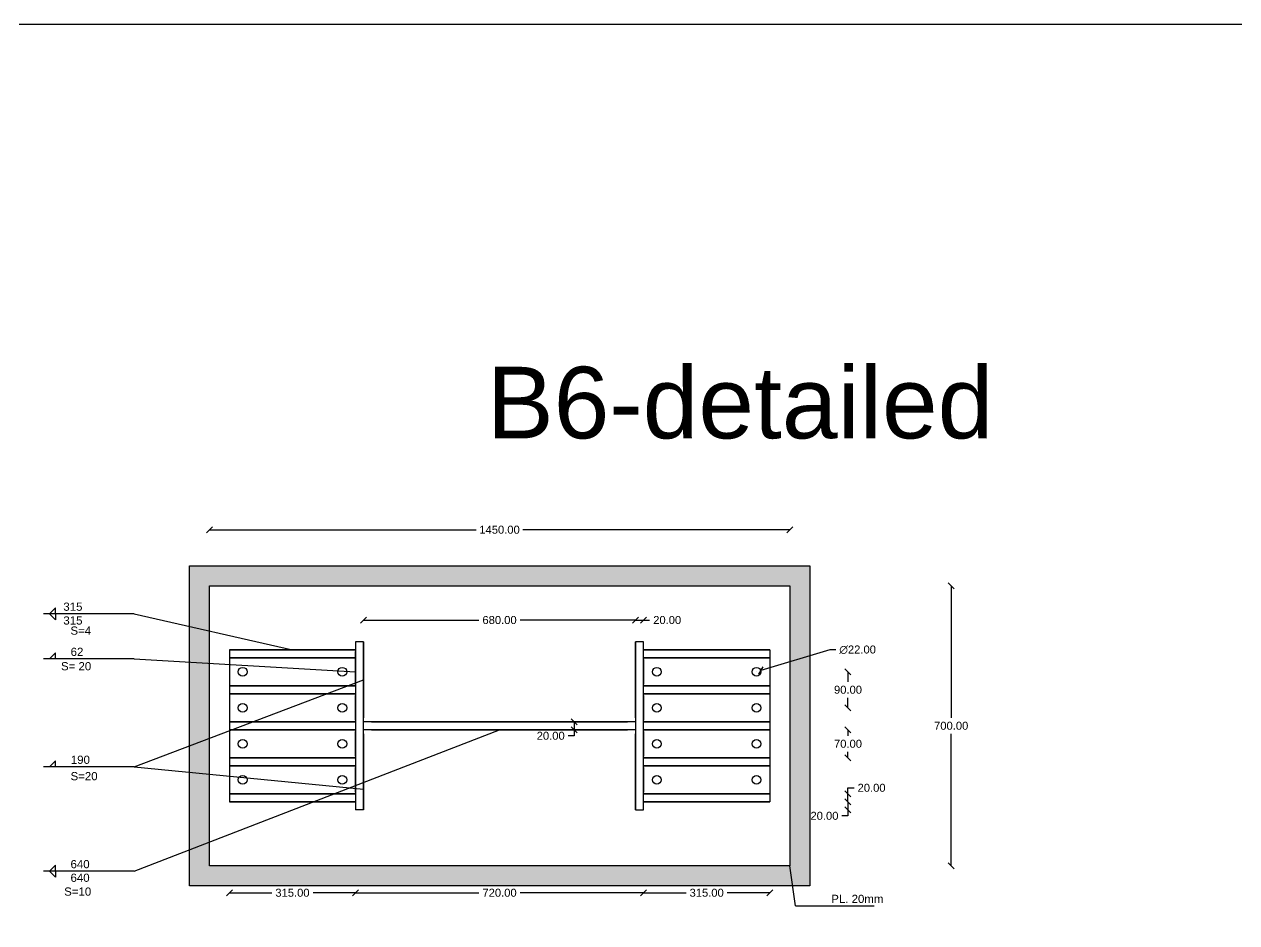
# Model space of a CAD drawing. Header units: inches. Extents: x -15 to 1885144, y -42615 to 866270.
# Drawn here: x 943350 to 946380, y 44972 to 47218 of the extents above; entities that cross this region are included whole.
import ezdxf

# ---------------------------------------------------------------- set-up
doc = ezdxf.new("R2010")
doc.units = ezdxf.units.IN
doc.header["$LTSCALE"] = 100
doc.header["$MEASUREMENT"] = 0
doc.linetypes.add('dash line', pattern=[30, 12, -18])
for name, color, linetype in [('bolt', 1, 'Continuous'), ('pedestal', 9, 'Continuous'), ('sections', 3, 'Continuous'), ('sections Dimensions', 6, 'Continuous'), ('text', 3, 'Continuous')]:
    doc.layers.add(name, color=color, linetype=linetype)
doc.layers.add('weld', color=2, linetype='Continuous', lineweight=35)
doc.styles.get("Standard").update_dxf_attribs({"font": 'arial.ttf'})
doc.dimstyles.new('connections', dxfattribs={"dimtxt": 20, "dimasz": 15, "dimexe": 0.0625, "dimexo": 0.0625, "dimgap": 10, "dimtad": 0, "dimtih": 1, "dimtoh": 1, "dimzin": 0, "dimdsep": 46, "dimtxsty": 'Standard', "dimblk": 'OBLIQUE', "dimcen": 0.09, "dimse1": 1, "dimse2": 1, "dimclrd": 256, "dimclre": 256, "dimclrt": 256, "dimadec": 0, "dimazin": 0, "dimtfac": 1, "dimtofl": 0, "dimtmove": 0, "dimatfit": 3, "dimfxl": 1, "dimtfillclr": 256, "dimtolj": 1, "dimtzin": 0, "dimlwe": -1, "dimarcsym": 0})

# ---------------------------------------------------------------- blocks, each defined once
blk = doc.blocks.new('_Oblique')
at = {"color": 0, "linetype": 'ByBlock', "lineweight": -2}
blk.add_line((-0.5, -0.5), (0.5, 0.5), dxfattribs=at)
blk = doc.blocks.new('*D559')
at = {"layer": 'Defpoints', "color": 0, "transparency": 16777216}
for p in [(944538.1, 45474.6), (944538.1, 45454.6), (944724.8, 45454.6)]:
    blk.add_point(p, dxfattribs=at)
at = {"layer": 'sections Dimensions', "lineweight": -2, "transparency": 16777216}
for p, q in [((944724.8, 45474.6), (944724.8, 45454.6)), ((944724.8, 45454.6), (944724.8, 45439.6)), ((944724.8, 45439.6), (944709.8, 45439.6))]:
    blk.add_line(p, q, dxfattribs=at)
at = {"layer": 'sections Dimensions', "lineweight": -2, "transparency": 16777216, "xscale": 15, "yscale": 15, "zscale": 15}
for p, rotation in [((944724.8, 45474.6), 90), ((944724.8, 45454.6), 270)]:
    blk.add_blockref('_Oblique', p, dxfattribs=dict(at, rotation=rotation))
at = {"layer": 'sections Dimensions', "transparency": 16777216, "insert": (944665.9, 45439.6), "char_height": 20, "attachment_point": 5}
blk.add_mtext('\\A1;20.00', dxfattribs=at)
blk = doc.blocks.new('*U562')
at = {"layer": 'bolt'}
for centre in [(-124.5, 0), (124.5, 0)]:
    blk.add_circle(centre, 11, dxfattribs=at)
blk = doc.blocks.new('*U563')
at = {"layer": 'bolt', "color": 0, "linetype": 'ByBlock', "lineweight": -2, "transparency": 16777216}
for p in [(0, 0), (1035, 0), (0, -90), (1035, -90), (0, -180), (1035, -180), (0, -270), (1035, -270)]:
    blk.add_blockref('*U562', p, dxfattribs=at)
blk = doc.blocks.new('*D564')
at = {"layer": 'Defpoints', "color": 0, "linetype": 'ByBlock', "transparency": 16777216}
for p in [(945263.1, 45954.5), (943813.1, 45814.6), (945263.1, 45814.6)]:
    blk.add_point(p, dxfattribs=at)
at = {"layer": 'sections Dimensions', "lineweight": -2, "transparency": 16777216}
for p, q in [((943813.1, 45954.5), (944479.8, 45954.5)), ((945263.1, 45954.5), (944596.4, 45954.5))]:
    blk.add_line(p, q, dxfattribs=at)
at = {"layer": 'sections Dimensions', "linetype": 'ByBlock', "lineweight": -2, "transparency": 16777216, "xscale": 15, "yscale": 15, "zscale": 15, "rotation": 180}
blk.add_blockref('_Oblique', (943813.1, 45954.5), dxfattribs=at)
at = {"layer": 'sections Dimensions', "linetype": 'ByBlock', "lineweight": -2, "transparency": 16777216, "xscale": 15, "yscale": 15, "zscale": 15}
blk.add_blockref('_Oblique', (945263.1, 45954.5), dxfattribs=at)
at = {"layer": 'sections Dimensions', "linetype": 'ByBlock', "transparency": 16777216, "insert": (944538.1, 45954.5), "char_height": 20, "attachment_point": 5}
blk.add_mtext('\\A1;1450.00', dxfattribs=at)
blk = doc.blocks.new('*D565')
at = {"layer": 'Defpoints', "color": 0, "linetype": 'ByBlock', "transparency": 16777216}
for p in [(943813.1, 45814.6), (945666.7, 45814.6), (943813.1, 45114.6)]:
    blk.add_point(p, dxfattribs=at)
at = {"layer": 'sections Dimensions', "lineweight": -2, "transparency": 16777216}
for p, q in [((945666.7, 45814.6), (945666.7, 45484.8)), ((945666.7, 45114.6), (945666.7, 45444.4))]:
    blk.add_line(p, q, dxfattribs=at)
at = {"layer": 'sections Dimensions', "linetype": 'ByBlock', "lineweight": -2, "transparency": 16777216, "xscale": 15, "yscale": 15, "zscale": 15}
for p, rotation in [((945666.7, 45814.6), 90), ((945666.7, 45114.6), 270)]:
    blk.add_blockref('_Oblique', p, dxfattribs=dict(at, rotation=rotation))
at = {"layer": 'sections Dimensions', "linetype": 'ByBlock', "transparency": 16777216, "insert": (945666.7, 45464.6), "char_height": 20, "attachment_point": 5}
blk.add_mtext('\\A1;700.00', dxfattribs=at)
blk = doc.blocks.new('*D566')
at = {"layer": 'Defpoints', "color": 0, "linetype": 'ByBlock', "transparency": 16777216}
for p in [(944898.1, 45728.8), (944878.1, 45674.6), (944898.1, 45674.6)]:
    blk.add_point(p, dxfattribs=at)
at = {"layer": 'sections Dimensions', "lineweight": -2, "transparency": 16777216}
for p, q in [((944878.1, 45728.8), (944898.1, 45728.8)), ((944898.1, 45728.8), (944913.1, 45728.8))]:
    blk.add_line(p, q, dxfattribs=at)
at = {"layer": 'sections Dimensions', "linetype": 'ByBlock', "lineweight": -2, "transparency": 16777216, "xscale": 15, "yscale": 15, "zscale": 15, "rotation": 180}
blk.add_blockref('_Oblique', (944878.1, 45728.8), dxfattribs=at)
at = {"layer": 'sections Dimensions', "linetype": 'ByBlock', "lineweight": -2, "transparency": 16777216, "xscale": 15, "yscale": 15, "zscale": 15}
blk.add_blockref('_Oblique', (944898.1, 45728.8), dxfattribs=at)
at = {"layer": 'sections Dimensions', "linetype": 'ByBlock', "transparency": 16777216, "insert": (944957, 45728.8), "char_height": 20, "attachment_point": 5}
blk.add_mtext('\\A1;20.00', dxfattribs=at)
blk = doc.blocks.new('*D567')
at = {"layer": 'Defpoints', "color": 0, "linetype": 'ByBlock', "transparency": 16777216}
for p in [(944198.1, 45728.8), (944198.1, 45474.6), (944878.1, 45474.6)]:
    blk.add_point(p, dxfattribs=at)
at = {"layer": 'sections Dimensions', "lineweight": -2, "transparency": 16777216}
for p, q in [((944198.1, 45728.8), (944486.6, 45728.8)), ((944878.1, 45728.8), (944589.6, 45728.8))]:
    blk.add_line(p, q, dxfattribs=at)
at = {"layer": 'sections Dimensions', "linetype": 'ByBlock', "lineweight": -2, "transparency": 16777216, "xscale": 15, "yscale": 15, "zscale": 15, "rotation": 180}
blk.add_blockref('_Oblique', (944198.1, 45728.8), dxfattribs=at)
at = {"layer": 'sections Dimensions', "linetype": 'ByBlock', "lineweight": -2, "transparency": 16777216, "xscale": 15, "yscale": 15, "zscale": 15}
blk.add_blockref('_Oblique', (944878.1, 45728.8), dxfattribs=at)
at = {"layer": 'sections Dimensions', "linetype": 'ByBlock', "transparency": 16777216, "insert": (944538.1, 45728.8), "char_height": 20, "attachment_point": 5}
blk.add_mtext('\\A1;680.00', dxfattribs=at)
blk = doc.blocks.new('*D568')
at = {"layer": 'Defpoints', "color": 0, "linetype": 'ByBlock', "transparency": 16777216}
for p in [(944178.1, 45254.6), (944898.1, 45254.6), (944898.1, 45047.3)]:
    blk.add_point(p, dxfattribs=at)
at = {"layer": 'sections Dimensions', "lineweight": -2, "transparency": 16777216}
for p, q in [((944178.1, 45047.3), (944486.7, 45047.3)), ((944898.1, 45047.3), (944589.5, 45047.3))]:
    blk.add_line(p, q, dxfattribs=at)
at = {"layer": 'sections Dimensions', "linetype": 'ByBlock', "lineweight": -2, "transparency": 16777216, "xscale": 15, "yscale": 15, "zscale": 15, "rotation": 180}
blk.add_blockref('_Oblique', (944178.1, 45047.3), dxfattribs=at)
at = {"layer": 'sections Dimensions', "linetype": 'ByBlock', "lineweight": -2, "transparency": 16777216, "xscale": 15, "yscale": 15, "zscale": 15}
blk.add_blockref('_Oblique', (944898.1, 45047.3), dxfattribs=at)
at = {"layer": 'sections Dimensions', "linetype": 'ByBlock', "transparency": 16777216, "insert": (944538.1, 45047.3), "char_height": 20, "attachment_point": 5}
blk.add_mtext('\\A1;720.00', dxfattribs=at)
blk = doc.blocks.new('*D569')
at = {"layer": 'Defpoints', "color": 0, "linetype": 'ByBlock', "transparency": 16777216}
for p in [(943863.1, 45274.6), (944178.1, 45274.6), (944178.1, 45047.3)]:
    blk.add_point(p, dxfattribs=at)
at = {"layer": 'sections Dimensions', "lineweight": -2, "transparency": 16777216}
for p, q in [((943863.1, 45047.3), (943969.1, 45047.3)), ((944178.1, 45047.3), (944072.1, 45047.3))]:
    blk.add_line(p, q, dxfattribs=at)
at = {"layer": 'sections Dimensions', "linetype": 'ByBlock', "lineweight": -2, "transparency": 16777216, "xscale": 15, "yscale": 15, "zscale": 15, "rotation": 180}
blk.add_blockref('_Oblique', (943863.1, 45047.3), dxfattribs=at)
at = {"layer": 'sections Dimensions', "linetype": 'ByBlock', "lineweight": -2, "transparency": 16777216, "xscale": 15, "yscale": 15, "zscale": 15}
blk.add_blockref('_Oblique', (944178.1, 45047.3), dxfattribs=at)
at = {"layer": 'sections Dimensions', "linetype": 'ByBlock', "transparency": 16777216, "insert": (944020.6, 45047.3), "char_height": 20, "attachment_point": 5}
blk.add_mtext('\\A1;315.00', dxfattribs=at)
blk = doc.blocks.new('*D570')
at = {"layer": 'Defpoints', "color": 0, "linetype": 'ByBlock', "transparency": 16777216}
for p in [(944898.1, 45274.6), (944898.1, 45254.6), (945408.8, 45254.6)]:
    blk.add_point(p, dxfattribs=at)
at = {"layer": 'sections Dimensions', "lineweight": -2, "transparency": 16777216}
for p, q in [((945408.8, 45274.6), (945408.8, 45254.6)), ((945408.8, 45239.6), (945393.8, 45239.6)), ((945408.8, 45254.6), (945408.8, 45239.6))]:
    blk.add_line(p, q, dxfattribs=at)
at = {"layer": 'sections Dimensions', "linetype": 'ByBlock', "lineweight": -2, "transparency": 16777216, "xscale": 15, "yscale": 15, "zscale": 15}
for p, rotation in [((945408.8, 45274.6), 90), ((945408.8, 45254.6), 270)]:
    blk.add_blockref('_Oblique', p, dxfattribs=dict(at, rotation=rotation))
at = {"layer": 'sections Dimensions', "linetype": 'ByBlock', "transparency": 16777216, "insert": (945350, 45239.6), "char_height": 20, "attachment_point": 5}
blk.add_mtext('\\A1;20.00', dxfattribs=at)
blk = doc.blocks.new('*D571')
at = {"layer": 'Defpoints', "color": 0, "linetype": 'ByBlock', "transparency": 16777216}
for p in [(945213.1, 45294.6), (945213.1, 45274.6), (945408.8, 45294.6)]:
    blk.add_point(p, dxfattribs=at)
at = {"layer": 'sections Dimensions', "lineweight": -2, "transparency": 16777216}
for p, q in [((945408.8, 45294.6), (945408.8, 45309.6)), ((945408.8, 45309.6), (945423.8, 45309.6)), ((945408.8, 45274.6), (945408.8, 45294.6))]:
    blk.add_line(p, q, dxfattribs=at)
at = {"layer": 'sections Dimensions', "linetype": 'ByBlock', "lineweight": -2, "transparency": 16777216, "xscale": 15, "yscale": 15, "zscale": 15}
for p, rotation in [((945408.8, 45294.6), 90), ((945408.8, 45274.6), 270)]:
    blk.add_blockref('_Oblique', p, dxfattribs=dict(at, rotation=rotation))
at = {"layer": 'sections Dimensions', "linetype": 'ByBlock', "transparency": 16777216, "insert": (945467.7, 45309.6), "char_height": 20, "attachment_point": 5}
blk.add_mtext('\\A1;20.00', dxfattribs=at)
blk = doc.blocks.new('*D572')
at = {"layer": 'Defpoints', "color": 0, "linetype": 'ByBlock', "transparency": 16777216}
for p in [(945213.1, 45454.6), (945408.8, 45454.6), (945213.1, 45384.6)]:
    blk.add_point(p, dxfattribs=at)
at = {"layer": 'sections Dimensions', "lineweight": -2, "transparency": 16777216}
for p, q in [((945408.8, 45454.6), (945408.8, 45439.8)), ((945408.8, 45384.6), (945408.8, 45399.4))]:
    blk.add_line(p, q, dxfattribs=at)
at = {"layer": 'sections Dimensions', "linetype": 'ByBlock', "lineweight": -2, "transparency": 16777216, "xscale": 15, "yscale": 15, "zscale": 15}
for p, rotation in [((945408.8, 45454.6), 90), ((945408.8, 45384.6), 270)]:
    blk.add_blockref('_Oblique', p, dxfattribs=dict(at, rotation=rotation))
at = {"layer": 'sections Dimensions', "linetype": 'ByBlock', "transparency": 16777216, "insert": (945408.8, 45419.6), "char_height": 20, "attachment_point": 5}
blk.add_mtext('\\A1;70.00', dxfattribs=at)
blk = doc.blocks.new('*D573')
at = {"layer": 'Defpoints', "color": 0, "linetype": 'ByBlock', "transparency": 16777216}
for p in [(945180.1, 45599.6), (945408.8, 45599.6), (945180.1, 45509.6)]:
    blk.add_point(p, dxfattribs=at)
at = {"layer": 'sections Dimensions', "lineweight": -2, "transparency": 16777216}
for p, q in [((945408.8, 45599.6), (945408.8, 45574.8)), ((945408.8, 45509.6), (945408.8, 45534.4))]:
    blk.add_line(p, q, dxfattribs=at)
at = {"layer": 'sections Dimensions', "linetype": 'ByBlock', "lineweight": -2, "transparency": 16777216, "xscale": 15, "yscale": 15, "zscale": 15}
for p, rotation in [((945408.8, 45599.6), 90), ((945408.8, 45509.6), 270)]:
    blk.add_blockref('_Oblique', p, dxfattribs=dict(at, rotation=rotation))
at = {"layer": 'sections Dimensions', "linetype": 'ByBlock', "transparency": 16777216, "insert": (945408.8, 45554.6), "char_height": 20, "attachment_point": 5}
blk.add_mtext('\\A1;90.00', dxfattribs=at)
blk = doc.blocks.new('*D574')
at = {"layer": 'Defpoints', "color": 0, "linetype": 'ByBlock', "transparency": 16777216}
for p in [(944898.1, 45274.6), (945213.1, 45274.6), (944898.1, 45047.3)]:
    blk.add_point(p, dxfattribs=at)
at = {"layer": 'sections Dimensions', "lineweight": -2, "transparency": 16777216}
for p, q in [((944898.1, 45047.3), (945004.1, 45047.3)), ((945213.1, 45047.3), (945107.1, 45047.3))]:
    blk.add_line(p, q, dxfattribs=at)
at = {"layer": 'sections Dimensions', "linetype": 'ByBlock', "lineweight": -2, "transparency": 16777216, "xscale": 15, "yscale": 15, "zscale": 15, "rotation": 180}
blk.add_blockref('_Oblique', (944898.1, 45047.3), dxfattribs=at)
at = {"layer": 'sections Dimensions', "linetype": 'ByBlock', "lineweight": -2, "transparency": 16777216, "xscale": 15, "yscale": 15, "zscale": 15}
blk.add_blockref('_Oblique', (945213.1, 45047.3), dxfattribs=at)
at = {"layer": 'sections Dimensions', "linetype": 'ByBlock', "transparency": 16777216, "insert": (945055.6, 45047.3), "char_height": 20, "attachment_point": 5}
blk.add_mtext('\\A1;315.00', dxfattribs=at)
blk = doc.blocks.new('*D576')
at = {"layer": 'Defpoints', "color": 0, "linetype": 'ByBlock', "transparency": 16777216}
for p in [(945190.6, 45602.8), (945169.6, 45596.5)]:
    blk.add_point(p, dxfattribs=at)
at = {"layer": 'sections Dimensions', "lineweight": -2, "transparency": 16777216}
for p, q in [((945363.2, 45654.6), (945190.6, 45602.8)), ((945378.2, 45654.6), (945363.2, 45654.6))]:
    blk.add_line(p, q, dxfattribs=at)
at = {"layer": 'sections Dimensions', "linetype": 'ByBlock', "transparency": 16777216}
for p, q in [((945180, 45599.6), (945180.2, 45599.6)), ((945180.1, 45599.5), (945180.1, 45599.7))]:
    blk.add_line(p, q, dxfattribs=at)
at = {"layer": 'sections Dimensions', "linetype": 'ByBlock', "lineweight": -2, "transparency": 16777216, "xscale": 15, "yscale": 15, "zscale": 15, "rotation": 196.7229878620883}
blk.add_blockref('_Oblique', (945190.6, 45602.8), dxfattribs=at)
at = {"layer": 'sections Dimensions', "linetype": 'ByBlock', "transparency": 16777216, "insert": (945432.8, 45654.6), "char_height": 20, "attachment_point": 5}
blk.add_mtext('\\A1;∅22.00', dxfattribs=at)

msp = doc.modelspace()

# ---------------------------------------------------------------- hatches: boundary and pattern name
at = {"layer": 'pedestal', "ltscale": 0.01}
h = msp.add_hatch(dxfattribs=at)
h.set_pattern_fill('AR-CONC', color=256, scale=10)
h.set_pattern_definition([(50, (0, 0), (71.7260183, -6.2752135), [7.5, -82.5]), (355, (0, 0), (-13.8751334, 75.2192134), [6, -66]), (100.4514445, (5.98, -0.52), (57.8508847, 68.943999), [6.374019, -70.114211]), (46.1842, (0, 20), (106.724133, -16.551928), [11.25, -123.75]), (96.635635, (8.89, 18.62), (93.466195, 97.41186), [9.561034, -105.171376]), (351.184164, (0, 20), (93.466195, 97.41186), [9, -99]), (21, (10, 15), (59.6907052, -40.261889), [7.5, -82.5]), (326, (10, 15), (24.331533, 72.5150045), [6, -66]), (71.451445, (14.974, 11.645), (84.0222377, 32.2531153), [6.374019, -70.114211]), (37.5, (0, 0), (1.2159855, 33.2893854), [0, -65.2, 0, -67, 0, -66.25]), (7.5, (0, 0), (26.3069537, 39.4411712), [0, -38.2, 0, -63.7, 0, -25.25]), (327.5, (-22.3, 0), (53.3822436, -2.2554872), [0, -25, 0, -78, 0, -103.5]), (317.5, (-32.3, 0), (58.318617, 10.0104982), [0, -32.5, 0, -51.8, 0, -73.5])])
h.paths.add_polyline_path([(945313.112, 45864.62), (943763.112, 45864.62), (943763.112, 45713.115), (943813.112, 45701.757), (943813.112, 45814.62), (945263.112, 45814.62), (945263.112, 45464.62), (945263.112, 45114.62), (945270.503, 45064.62), (945313.112, 45064.62), (945313.112, 45464.62)])
h.paths.add_polyline_path([(943813.112, 45701.757), (943763.112, 45713.115), (943763.112, 45623.694), (943813.112, 45620.793)], flags=17)
h.paths.add_polyline_path([(943813.112, 45620.793), (943763.112, 45623.694), (943763.112, 45414.496), (943813.112, 45433.475)], flags=17)
h.paths.add_polyline_path([(943813.112, 45343.703), (943763.112, 45348.568), (943763.112, 45154.648), (943813.112, 45174.001)], flags=17)
h.paths.add_polyline_path([(943813.112, 45433.475), (943763.112, 45414.496), (943763.112, 45348.568), (943813.112, 45343.703)], flags=17)
h.paths.add_polyline_path([(945263.112, 45114.62), (943813.112, 45114.62), (943813.112, 45174.001), (943763.112, 45154.648), (943763.112, 45064.62), (945270.503, 45064.62)], flags=17)

# ---------------------------------------------------------------- linework, layer by layer
at = {"layer": 'pedestal'}
msp.add_lwpolyline([(943763.112, 45864.62), (945313.112, 45864.62), (945313.112, 45464.62), (945313.112, 45064.62), (943763.112, 45064.62), (943763.112, 45864.62)], dxfattribs=at)
at = {"layer": 'sections'}
for p, q in [((943813.112, 45114.62), (943813.112, 45814.62)), ((943813.112, 45814.62), (945263.112, 45814.62)), ((945263.112, 45814.62), (945263.112, 45464.62)), ((944198.112, 45674.62), (944178.112, 45674.62)), ((944178.112, 45674.62), (944178.112, 45254.62)), ((944198.112, 45254.62), (944198.112, 45674.62)), ((944898.112, 45674.62), (944878.112, 45674.62)), ((944878.112, 45674.62), (944878.112, 45254.62)), ((944898.112, 45254.62), (944898.112, 45674.62)), ((944178.112, 45654.62), (943863.112, 45654.62)), ((943863.112, 45654.62), (943863.112, 45274.62)), ((944178.112, 45566.62), (944178.112, 45650.62)), ((944178.112, 45634.62), (944178.112, 45564.62)), ((944898.112, 45654.62), (945213.112, 45654.62)), ((945213.112, 45654.62), (945213.112, 45274.62)), ((944878.112, 45474.62), (944198.112, 45474.62)), ((944878.112, 45454.62), (944198.112, 45454.62)), ((945263.112, 45464.62), (945263.112, 45114.62)), ((943863.112, 45274.62), (944178.112, 45274.62)), ((945213.112, 45274.62), (944898.112, 45274.62)), ((944198.112, 45254.62), (944178.112, 45254.62)), ((944878.112, 45254.62), (944898.112, 45254.62)), ((945263.112, 45114.62), (943813.112, 45114.62))]:
    msp.add_line(p, q, dxfattribs=at)
at = {"layer": 'sections', "linetype": 'dash line'}
for p, q in [((943863.112, 45654.62), (943863.112, 45634.62)), ((943863.112, 45634.62), (944178.112, 45634.62)), ((945213.112, 45634.62), (944898.112, 45634.62)), ((945213.112, 45654.62), (945213.112, 45634.62)), ((944178.112, 45564.62), (943863.112, 45564.62)), ((943863.112, 45564.62), (943863.112, 45544.62)), ((943863.112, 45544.62), (944178.112, 45544.62)), ((944898.112, 45564.62), (945213.112, 45564.62)), ((945213.112, 45544.62), (944898.112, 45544.62)), ((945213.112, 45564.62), (945213.112, 45544.62)), ((944178.112, 45474.62), (943863.112, 45474.62)), ((943863.112, 45474.62), (943863.112, 45454.62)), ((943863.112, 45454.62), (944178.112, 45454.62)), ((944898.112, 45474.62), (945213.112, 45474.62)), ((945213.112, 45454.62), (944898.112, 45454.62)), ((945213.112, 45474.62), (945213.112, 45454.62)), ((944178.112, 45384.62), (943863.112, 45384.62)), ((943863.112, 45384.62), (943863.112, 45364.62)), ((943863.112, 45364.62), (944178.112, 45364.62)), ((944898.112, 45384.62), (945213.112, 45384.62)), ((945213.112, 45364.62), (944898.112, 45364.62)), ((945213.112, 45384.62), (945213.112, 45364.62)), ((944178.112, 45294.62), (943863.112, 45294.62)), ((943863.112, 45294.62), (943863.112, 45274.62)), ((944898.112, 45294.62), (945213.112, 45294.62)), ((945213.112, 45294.62), (945213.112, 45274.62))]:
    msp.add_line(p, q, dxfattribs=at)
at = {"layer": 'sections'}
msp.add_lwpolyline([(930129.126, 47217.725), (955759.855, 47217.725), (955759.855, 38877.268), (930129.126, 38877.268)], close=True, dxfattribs=at)
at = {"layer": 'sections Dimensions'}
for p, q in [((943428.477, 45759.52), (943413.477, 45744.52)), ((943428.477, 45744.52), (943428.477, 45759.52)), ((943413.477, 45744.52), (943398.477, 45744.52)), ((943428.477, 45744.52), (943413.477, 45744.52)), ((943428.477, 45729.52), (943413.477, 45744.52)), ((943624.866, 45744.52), (943428.477, 45744.52)), ((943428.477, 45744.52), (943428.477, 45729.52)), ((943413.477, 45631.713), (943398.477, 45631.713)), ((943428.477, 45646.713), (943413.477, 45631.713)), ((943428.477, 45631.713), (943413.477, 45631.713)), ((943428.477, 45631.713), (943428.477, 45646.713)), ((943624.866, 45631.713), (943428.477, 45631.713)), ((943413.477, 45362.018), (943398.477, 45362.018)), ((943428.477, 45377.018), (943413.477, 45362.018)), ((943428.477, 45362.018), (943413.477, 45362.018)), ((943428.477, 45362.018), (943428.477, 45377.018)), ((943624.866, 45362.018), (943428.477, 45362.018)), ((943428.477, 45116.139), (943413.477, 45101.139)), ((943428.477, 45101.139), (943428.477, 45116.139)), ((945277.927, 45014.396), (945263.112, 45114.62)), ((943413.477, 45101.139), (943398.477, 45101.139)), ((943428.477, 45101.139), (943413.477, 45101.139)), ((943428.477, 45086.139), (943413.477, 45101.139)), ((943624.866, 45101.139), (943428.477, 45101.139)), ((943428.477, 45101.139), (943428.477, 45086.139)), ((945277.927, 45014.396), (945474.316, 45014.396))]:
    msp.add_line(p, q, dxfattribs=at)
at = {"layer": 'sections Dimensions', "ltscale": 10}
for p, q in [((943624.866, 45744.52), (944020.612, 45654.62)), ((943624.866, 45631.713), (944178.112, 45599.62)), ((943624.866, 45362.018), (944198.112, 45579.62)), ((943624.866, 45101.139), (944538.112, 45454.62)), ((943624.866, 45362.018), (944198.112, 45306.246))]:
    msp.add_line(p, q, dxfattribs=at)
at = {"layer": 'weld', "ltscale": 10}
for p, q in [((944198.112, 45484.62), (944198.112, 45674.62)), ((944878.112, 45484.62), (944878.112, 45674.62)), ((943863.112, 45654.62), (944178.112, 45654.62)), ((944178.112, 45634.62), (943863.112, 45634.62)), ((944178.112, 45630.62), (944178.112, 45568.62)), ((945213.112, 45654.62), (944898.112, 45654.62)), ((944898.112, 45634.62), (945213.112, 45634.62)), ((944898.112, 45630.62), (944898.112, 45568.62)), ((943863.112, 45564.62), (944178.112, 45564.62)), ((944178.112, 45544.62), (943863.112, 45544.62)), ((944178.112, 45540.62), (944178.112, 45478.62)), ((945213.112, 45564.62), (944898.112, 45564.62)), ((944898.112, 45544.62), (945213.112, 45544.62)), ((944898.112, 45540.62), (944898.112, 45478.62)), ((943863.112, 45474.62), (944178.112, 45474.62)), ((944178.112, 45454.62), (943863.112, 45454.62)), ((944178.112, 45450.62), (944178.112, 45388.62)), ((944858.112, 45474.62), (944218.112, 45474.62)), ((944858.112, 45454.62), (944218.112, 45454.62)), ((945213.112, 45474.62), (944898.112, 45474.62)), ((944898.112, 45454.62), (945213.112, 45454.62)), ((944898.112, 45450.62), (944898.112, 45388.62)), ((944198.112, 45254.62), (944198.112, 45444.62)), ((944878.112, 45254.62), (944878.112, 45444.62)), ((943863.112, 45384.62), (944178.112, 45384.62)), ((944178.112, 45364.62), (943863.112, 45364.62)), ((944178.112, 45360.62), (944178.112, 45298.62)), ((945213.112, 45384.62), (944898.112, 45384.62)), ((944898.112, 45364.62), (945213.112, 45364.62)), ((944898.112, 45360.62), (944898.112, 45298.62)), ((943863.112, 45294.62), (944178.112, 45294.62)), ((944178.112, 45274.62), (943863.112, 45274.62)), ((945213.112, 45294.62), (944898.112, 45294.62)), ((944898.112, 45274.62), (945213.112, 45274.62))]:
    msp.add_line(p, q, dxfattribs=at)

# ---------------------------------------------------------------- block references
at = {"layer": 'sections'}
msp.add_blockref('*U563', (944020.612, 45599.62), dxfattribs=at)

# ---------------------------------------------------------------- texts
at = {"layer": 'sections Dimensions'}
for s, p in [('315 ', (943448.092, 45751.988)), ('315', (943448.148, 45717.545)), ('S=4', (943465.861, 45692.272)), ('62', (943466.266, 45639.182)), ('S= 20', (943442.225, 45603.281)), ('190', (943466.811, 45369.487)), ('S=20', (943466.099, 45328.499)), ('640', (943466.043, 45108.607)), ('640', (943466.043, 45074.64)), ('S=10', (943450.174, 45040.125)), ('PL. 20mm', (945366.98, 45021.865))]:
    msp.add_text(s, height=20.4789, dxfattribs=at).set_placement(p)
at = {"layer": 'text'}
msp.add_text('B6-detailed', height=179.05838, dxfattribs=at).set_placement((944506.571, 46182.802))

# ---------------------------------------------------------------- dimensions: what is measured, and where the dimension line sits
at = {"layer": 'sections Dimensions', "linetype": 'ByBlock'}
for base, p1, p2, picture, middle in [((945263.112, 45954.513), (943813.112, 45814.62), (945263.112, 45814.62), '*D564', (944538.112, 45954.513)), ((944198.112, 45728.809), (944878.112, 45474.62), (944198.112, 45474.62), '*D567', (944538.112, 45728.809)), ((944898.112, 45728.809), (944878.112, 45674.62), (944898.112, 45674.62), '*D566', (944956.994, 45728.809)), ((944178.112, 45047.291), (943863.112, 45274.62), (944178.112, 45274.62), '*D569', (944020.612, 45047.291)), ((944898.112, 45047.291), (945213.112, 45274.62), (944898.112, 45274.62), '*D574', (945055.612, 45047.291)), ((944898.112, 45047.291), (944178.112, 45254.62), (944898.112, 45254.62), '*D568', (944538.112, 45047.291))]:
    dim = msp.add_linear_dim(base=base, p1=p1, p2=p2, dimstyle='connections', dxfattribs=at)
    dim.commit()
    dim.dimension.update_dxf_attribs({"geometry": picture, "text_midpoint": middle})
dim = msp.add_linear_dim(base=(945666.667, 45814.62), p1=(943813.112, 45114.62), p2=(943813.112, 45814.62), angle=90, dimstyle='connections', dxfattribs=at)
dim.commit()
dim.dimension.update_dxf_attribs({"geometry": '*D565', "text_midpoint": (945666.667, 45464.62), "dimtype": 160})
dim = msp.add_diameter_dim_2p(p1=(945169.578, 45596.455), p2=(945190.647, 45602.785), dimstyle='connections', dxfattribs=at)
dim.commit()
dim.dimension.update_dxf_attribs({"geometry": '*D576', "text_midpoint": (945432.765, 45654.621), "dimtype": 163})
for base, p1, p2, picture, middle in [((945408.848, 45599.62), (945180.112, 45509.62), (945180.112, 45599.62), '*D573', (945408.848, 45554.62)), ((945408.848, 45454.62), (945213.112, 45384.62), (945213.112, 45454.62), '*D572', (945408.848, 45419.62)), ((945408.848, 45294.62), (945213.112, 45274.62), (945213.112, 45294.62), '*D571', (945467.729, 45309.62)), ((945408.848, 45254.62), (944898.112, 45274.62), (944898.112, 45254.62), '*D570', (945349.967, 45239.62))]:
    dim = msp.add_linear_dim(base=base, p1=p1, p2=p2, angle=90, dimstyle='connections', dxfattribs=at)
    dim.commit()
    dim.dimension.update_dxf_attribs({"geometry": picture, "text_midpoint": middle})
at = {"layer": 'sections Dimensions'}
dim = msp.add_linear_dim(base=(944724.774, 45454.62), p1=(944538.112, 45474.62), p2=(944538.112, 45454.62), angle=90, dimstyle='connections', dxfattribs=at)
dim.commit()
dim.dimension.update_dxf_attribs({"geometry": '*D559', "text_midpoint": (944665.893, 45439.62), "dimtype": 160})

doc.saveas('drawing.dxf')
